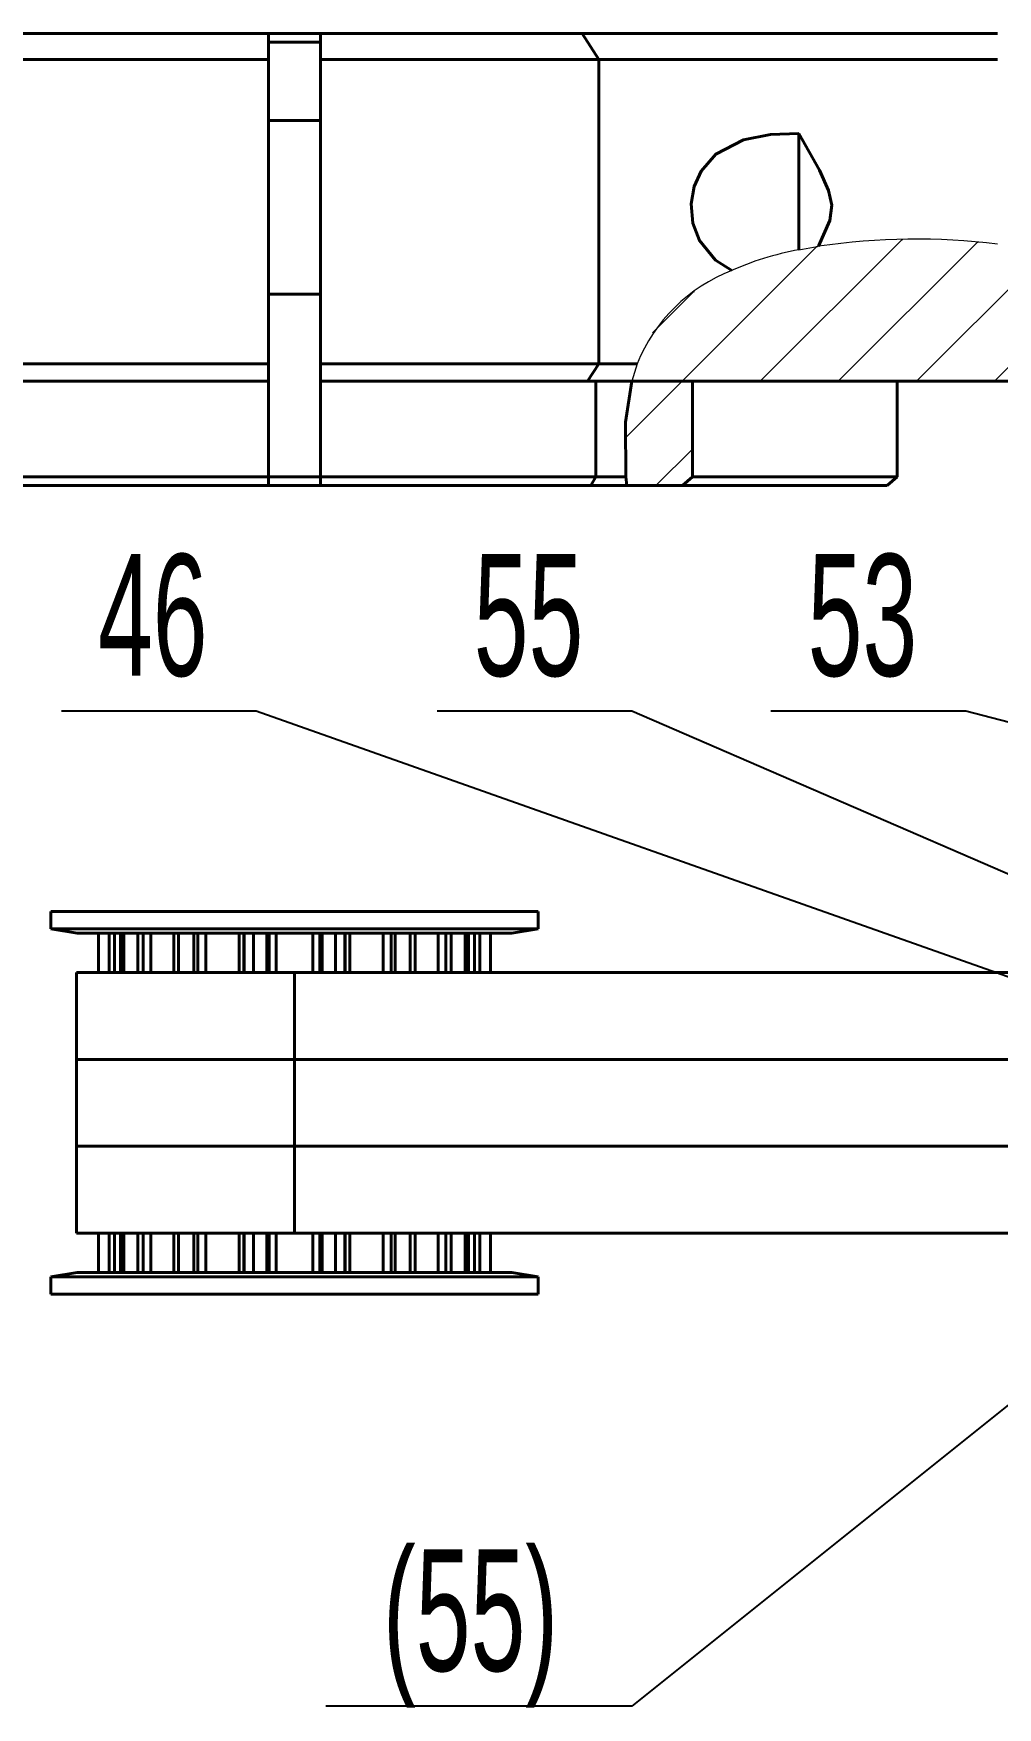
# Model space of a CAD drawing. Header units: millimetres. Extents: x 0 to 1189, y 0 to 841.
# Drawn here: x 63.7 to 119.1, y 639.8 to 736.1 of the extents above; entities that cross this region are included whole.
import ezdxf

# ---------------------------------------------------------------- set-up
doc = ezdxf.new("R2010")
doc.units = ezdxf.units.MM
doc.styles.add('SLDTEXTSTYLE1', font='TXT', dxfattribs={"width": 0.605})
doc.dimstyles.new('SLDDIMSTYLE0', dxfattribs={"dimtxt": 0, "dimasz": 0.9, "dimexe": 0, "dimexo": 0.0625, "dimgap": 0, "dimtad": 0, "dimtih": 1, "dimtoh": 1, "dimdec": 0, "dimrnd": 1e-09, "dimzin": 0, "dimdsep": 46, "dimtxsty": 'Standard', "dimblk1": 'DOT', "dimblk2": 'DOT', "dimsah": 1, "dimcen": 0.09, "dimadec": 0, "dimazin": 0, "dimtfac": 0.9, "dimtdec": 0, "dimtofl": 0, "dimtmove": 0, "dimatfit": 3, "dimldrblk": 'DOT', "dimfxl": 1, "dimfrac": 2, "dimtolj": 1, "dimtzin": 0, "dimarcsym": 0})

# ---------------------------------------------------------------- blocks, each defined once
blk = doc.blocks.new('_DOT')
at = {"color": 0, "linetype": 'ByBlock', "lineweight": -2}
blk.add_line((-0.5, 0), (-1, 0), dxfattribs=at)
at = {"color": 0, "linetype": 'ByBlock', "const_width": 0.5}
blk.add_lwpolyline([(-0.25, 0, 1), (0.25, 0, 1)], format="xyb", close=True, dxfattribs=at)

msp = doc.modelspace()

# ---------------------------------------------------------------- hatches: boundary and pattern name
at = {"linetype": 'Continuous', "lineweight": 0}
h = msp.add_hatch(dxfattribs=at)
h.set_pattern_fill('ANSI31', style=0)
edge = h.paths.add_edge_path(flags=0)
edge.add_spline(control_points=[(133.156, 720.592), (133.775, 720.355), (134.416, 720.097), (135.075, 719.815)], knot_values=[0, 0, 0, 0, 0.00322, 0.00322, 0.00322, 0.00322], weights=[1, 1, 1, 1], degree=3, periodic=0)
edge.add_spline(control_points=[(135.075, 719.815), (134.445, 720.085), (133.804, 720.344), (133.156, 720.592)], knot_values=[0.848201, 0.848201, 0.848201, 0.848201, 0.855395, 0.855395, 0.855395, 0.855395], weights=[1, 1, 1, 1], degree=3, periodic=0)
edge.add_spline(control_points=[(133.156, 720.592), (132.772, 720.738), (132.383, 720.882), (131.993, 721.02)], knot_values=[0, 0, 0, 0, 0.001241, 0.001241, 0.001241, 0.001241], weights=[1, 1, 1, 1], degree=3, periodic=0)
edge.add_spline(control_points=[(131.993, 721.02), (127.813, 722.507), (123.349, 723.524), (119.074, 723.98)], knot_values=[0.859664, 0.859664, 0.859664, 0.859664, 0.9054, 0.9054, 0.9054, 0.9054], weights=[1, 1, 1, 1], degree=3, periodic=0)
edge.add_spline(control_points=[(119.074, 723.98), (117.448, 724.153), (115.802, 724.249), (114.198, 724.251), (112.337, 724.254), (110.502, 724.129), (108.791, 723.856)], knot_values=[0, 0, 0, 0, 0.004907, 0.004907, 0.004907, 0.010635, 0.010635, 0.010635, 0.010635], weights=[1, 1, 1, 1, 1, 1, 1], degree=3, periodic=0)
edge.add_spline(control_points=[(108.791, 723.856), (108.769, 723.852), (108.743, 723.848), (108.715, 723.844), (108.474, 723.805), (108.068, 723.734), (107.661, 723.65)], knot_values=[0.000705, 0.000705, 0.000705, 0.000705, 0.001014, 0.001014, 0.001014, 0.003642, 0.003642, 0.003642, 0.003642], weights=[1, 1, 1, 1, 1, 1, 1], degree=3, periodic=0)
edge.add_spline(control_points=[(107.661, 723.65), (106.865, 723.487), (106.076, 723.283), (105.332, 723.041), (104.771, 722.858), (104.225, 722.648), (103.756, 722.441), (103.471, 722.315), (103.21, 722.189), (103.005, 722.084), (102.874, 722.016), (102.764, 721.957), (102.687, 721.915), (102.61, 721.873), (102.564, 721.847), (102.556, 721.843), (102.547, 721.837), (102.586, 721.86), (102.667, 721.904), (102.747, 721.948), (102.87, 722.015), (103.019, 722.091), (103.229, 722.198), (103.497, 722.328), (103.789, 722.455), (103.793, 722.457), (103.796, 722.459), (103.8, 722.461)], knot_values=[0, 0, 0, 0, 0.002463, 0.002463, 0.002463, 0.004328, 0.004328, 0.004328, 0.005455, 0.005455, 0.005455, 0.006175, 0.006175, 0.006175, 0.006891, 0.006891, 0.006891, 0.00771, 0.00771, 0.00771, 0.008521, 0.008521, 0.008521, 0.009668, 0.009668, 0.009668, 0.009683, 0.009683, 0.009683, 0.009683], weights=[1, 1, 1, 1, 1, 1, 1, 1, 1, 1, 1, 1, 1, 1, 1, 1, 1, 1, 1, 1, 1, 1, 1, 1, 1, 1, 1, 1], degree=3, periodic=0)
edge.add_spline(control_points=[(103.8, 722.461), (103.623, 722.383), (103.449, 722.303), (103.277, 722.22), (101.985, 721.593), (100.831, 720.795), (99.907, 719.744), (99.268, 719.016), (98.729, 718.128), (98.354, 717.092)], knot_values=[0.01664, 0.01664, 0.01664, 0.01664, 0.017346, 0.017346, 0.017346, 0.022711, 0.022711, 0.022711, 0.02643, 0.02643, 0.02643, 0.02643], weights=[1, 1, 1, 1, 1, 1, 1, 1, 1, 1], degree=3, periodic=0)
edge.add_spline(control_points=[(98.354, 717.092), (98.231, 716.752), (98.133, 716.419), (98.051, 716.092)], knot_values=[0, 0, 0, 0, 0.001675, 0.001675, 0.001675, 0.001675], weights=[1, 1, 1, 1], degree=3, periodic=0)
edge.add_spline(control_points=[(98.051, 716.092), (98.298, 717.084), (98.67, 717.992), (99.194, 718.803), (103.798, 725.928), (120.121, 725.568), (133.156, 720.592)], knot_values=[0.983548, 0.983548, 0.983548, 0.983548, 1, 1, 1, 1.144605, 1.144605, 1.144605, 1.144605], weights=[1, 1, 1, 1, 1, 1, 1], degree=3, periodic=0)
h = msp.add_hatch(dxfattribs=at)
h.set_pattern_fill('ANSI31', style=0)
edge = h.paths.add_edge_path(flags=0)
edge.add_spline(control_points=[(133.156, 720.592), (120.121, 725.568), (103.798, 725.928), (99.194, 718.803), (98.67, 717.992), (98.298, 717.084), (98.051, 716.092)], knot_values=[0.855395, 0.855395, 0.855395, 0.855395, 1, 1, 1, 1.016452, 1.016452, 1.016452, 1.016452], weights=[1, 1, 1, 1, 1, 1, 1], degree=3, periodic=0)
edge.add_line((98.051, 716.092), (125.341, 716.092))
edge.add_spline(control_points=[(125.341, 716.092), (125.648, 716.377), (125.954, 716.662), (126.261, 716.947), (126.313, 716.995), (126.365, 717.044), (126.417, 717.092)], knot_values=[0.023361, 0.023361, 0.023361, 0.023361, 0.024617, 0.024617, 0.024617, 0.024829, 0.024829, 0.024829, 0.024829], weights=[1, 1, 1, 1, 1, 1, 1], degree=3, periodic=0)
edge.add_line((126.417, 717.092), (126.417, 720.592))
edge.add_line((126.417, 720.592), (133.156, 720.592))
h = msp.add_hatch(dxfattribs=at)
h.set_pattern_fill('ANSI31', style=0)
edge = h.paths.add_edge_path(flags=0)
edge.add_spline(control_points=[(98.051, 716.092), (97.868, 715.358), (97.751, 714.55), (97.695, 713.738), (97.623, 712.699), (97.645, 711.63), (97.719, 710.592)], knot_values=[0, 0, 0, 0, 0.00246, 0.00246, 0.00246, 0.005604, 0.005604, 0.005604, 0.005604], weights=[1, 1, 1, 1, 1, 1, 1], degree=3, periodic=0)
edge.add_spline(control_points=[(97.719, 710.592), (97.731, 710.424), (97.744, 710.257), (97.759, 710.092)], knot_values=[0.00354, 0.00354, 0.00354, 0.00354, 0.00472, 0.00472, 0.00472, 0.00472], weights=[1, 1, 1, 1], degree=3, periodic=0)
edge.add_line((97.759, 710.092), (97.759, 710.092))
edge.add_spline(control_points=[(97.759, 710.092), (97.566, 712.314), (97.613, 714.336), (98.051, 716.092)], knot_values=[0.954447, 0.954447, 0.954447, 0.954447, 0.983548, 0.983548, 0.983548, 0.983548], weights=[1, 1, 1, 1], degree=3, periodic=0)
h = msp.add_hatch(dxfattribs=at)
h.set_pattern_fill('ANSI31', style=0)
edge = h.paths.add_edge_path(flags=0)
edge.add_line((101.536, 716.092), (98.051, 716.092))
edge.add_spline(control_points=[(98.051, 716.092), (97.613, 714.336), (97.566, 712.314), (97.759, 710.092)], knot_values=[0.016452, 0.016452, 0.016452, 0.016452, 0.045553, 0.045553, 0.045553, 0.045553], weights=[1, 1, 1, 1], degree=3, periodic=0)
edge.add_line((97.759, 710.092), (100.959, 710.092))
edge.add_line((100.959, 710.092), (101.536, 710.592))
edge.add_line((101.536, 710.592), (101.536, 716.092))

# ---------------------------------------------------------------- linework, layer by layer
at = {"color": 7, "linetype": 'Continuous', "lineweight": 40}
for p, q in [((62.661, 736.092), (77.161, 736.092)), ((77.161, 736.092), (80.161, 736.092)), ((77.161, 736.092), (77.161, 734.592)), ((80.161, 735.592), (77.161, 735.592)), ((80.161, 734.592), (80.161, 736.092)), ((80.161, 736.092), (95.2, 736.092)), ((96.161, 734.592), (95.2, 736.092)), ((95.2, 736.092), (119.074, 736.092)), ((77.161, 734.592), (61.161, 734.592)), ((77.161, 717.092), (77.161, 734.592)), ((96.161, 734.592), (80.161, 734.592)), ((80.161, 717.092), (80.161, 734.592)), ((119.074, 734.592), (96.161, 734.592)), ((96.161, 717.092), (96.161, 734.592)), ((80.161, 731.092), (77.161, 731.092)), ((107.661, 730.335), (107.661, 723.65)), ((77.161, 721.092), (80.161, 721.092)), ((61.161, 717.092), (77.161, 717.092)), ((77.161, 717.092), (77.161, 716.092)), ((80.161, 717.092), (96.161, 717.092)), ((80.161, 716.092), (80.161, 717.092)), ((95.516, 716.092), (96.161, 717.092)), ((96.161, 717.092), (98.354, 717.092)), ((77.161, 716.092), (62.161, 716.092)), ((77.161, 710.592), (77.161, 716.092)), ((80.161, 710.592), (80.161, 716.092)), ((95.516, 716.092), (80.161, 716.092)), ((98.051, 716.092), (95.516, 716.092)), ((95.982, 710.592), (95.982, 716.092)), ((101.536, 716.092), (98.051, 716.092)), ((125.341, 716.092), (98.051, 716.092)), ((101.536, 710.592), (101.536, 716.092)), ((113.302, 710.592), (113.302, 716.092)), ((61.341, 710.592), (77.161, 710.592)), ((77.161, 710.592), (77.161, 710.092)), ((77.161, 710.592), (80.161, 710.592)), ((80.161, 710.592), (95.982, 710.592)), ((80.161, 710.092), (80.161, 710.592)), ((95.982, 710.592), (95.693, 710.092)), ((95.982, 710.592), (97.719, 710.592)), ((97.719, 710.592), (97.759, 710.092)), ((101.536, 710.592), (100.959, 710.092)), ((101.536, 710.592), (113.302, 710.592)), ((113.302, 710.592), (112.725, 710.092)), ((77.161, 710.092), (61.63, 710.092)), ((80.161, 710.092), (77.161, 710.092)), ((95.693, 710.092), (80.161, 710.092)), ((97.759, 710.092), (95.693, 710.092)), ((100.959, 710.092), (97.759, 710.092)), ((112.725, 710.092), (100.959, 710.092)), ((64.663, 685.592), (64.663, 684.592)), ((92.663, 685.592), (64.663, 685.592)), ((92.663, 684.592), (92.663, 685.592)), ((64.663, 684.592), (66.163, 684.342)), ((64.663, 684.592), (92.663, 684.592)), ((91.163, 684.342), (92.663, 684.592)), ((66.163, 684.342), (78.663, 684.342)), ((67.397, 684.342), (67.397, 682.092)), ((67.4, 682.092), (67.4, 684.342)), ((68.765, 684.342), (68.765, 682.092)), ((68.855, 682.092), (68.855, 684.342)), ((71.724, 684.342), (71.724, 682.092)), ((72.006, 682.092), (72.006, 684.342)), ((76.308, 682.092), (76.308, 684.342)), ((78.663, 684.342), (91.163, 684.342)), ((81.017, 684.342), (81.017, 682.092)), ((85.319, 682.092), (85.319, 684.342)), ((85.601, 682.092), (85.601, 684.342)), ((88.47, 682.092), (88.47, 684.342)), ((88.56, 682.092), (88.56, 684.342)), ((89.925, 682.092), (89.925, 684.342)), ((89.928, 682.092), (89.928, 684.342)), ((66.136, 682.092), (66.136, 677.092)), ((78.663, 682.092), (66.136, 682.092)), ((78.663, 682.092), (78.663, 677.092)), ((129.401, 682.092), (78.663, 682.092)), ((66.136, 677.092), (66.136, 672.092)), ((78.663, 677.092), (66.136, 677.092)), ((78.663, 677.092), (78.663, 672.092)), ((125.406, 677.092), (78.663, 677.092)), ((66.136, 672.092), (66.136, 667.092)), ((66.136, 672.092), (78.663, 672.092)), ((78.663, 672.092), (125.406, 672.092)), ((78.663, 672.092), (78.663, 667.092)), ((66.136, 667.092), (78.663, 667.092)), ((67.397, 667.092), (67.397, 664.842)), ((67.4, 664.842), (67.4, 667.092)), ((68.765, 667.092), (68.765, 664.842)), ((68.855, 664.842), (68.855, 667.092)), ((71.724, 667.092), (71.724, 664.842)), ((72.006, 664.842), (72.006, 667.092)), ((76.308, 664.842), (76.308, 667.092)), ((78.663, 667.092), (125.406, 667.092)), ((81.017, 667.092), (81.017, 664.842)), ((85.319, 664.842), (85.319, 667.092)), ((85.601, 664.842), (85.601, 667.092)), ((88.47, 664.842), (88.47, 667.092)), ((88.56, 664.842), (88.56, 667.092)), ((89.925, 664.842), (89.925, 667.092)), ((89.928, 664.842), (89.928, 667.092)), ((66.163, 664.842), (64.663, 664.592)), ((64.663, 664.592), (64.663, 663.592)), ((78.663, 664.592), (64.663, 664.592)), ((91.163, 664.842), (66.163, 664.842)), ((92.663, 664.592), (78.663, 664.592)), ((92.663, 664.592), (91.163, 664.842)), ((92.663, 663.592), (92.663, 664.592)), ((64.663, 663.592), (78.663, 663.592)), ((78.663, 663.592), (92.663, 663.592))]:
    msp.add_line(p, q, dxfattribs=at)
at = {"color": 7, "linetype": 'Continuous', "lineweight": 0}
msp.add_line((98.354, 717.092), (98.051, 716.092), dxfattribs=at)
at = {"color": 8, "linetype": 'Continuous', "lineweight": 40}
for p, q in [((68.01, 682.092), (68.01, 684.342)), ((68.323, 682.092), (68.323, 684.342)), ((68.666, 684.342), (68.666, 682.092)), ((69.661, 682.092), (69.661, 684.342)), ((69.964, 682.092), (69.964, 684.342)), ((70.404, 684.342), (70.404, 682.092)), ((72.869, 682.092), (72.869, 684.342)), ((73.108, 682.092), (73.108, 684.342)), ((73.57, 684.342), (73.57, 682.092)), ((75.481, 682.092), (75.481, 684.342)), ((75.757, 684.342), (75.757, 682.092)), ((75.762, 684.342), (75.762, 682.092)), ((77.079, 682.092), (77.079, 684.342)), ((77.213, 682.092), (77.213, 684.342)), ((77.616, 684.342), (77.616, 682.092)), ((79.709, 682.092), (79.709, 684.342)), ((80.112, 684.342), (80.112, 682.092)), ((80.246, 684.342), (80.246, 682.092)), ((81.563, 682.092), (81.563, 684.342)), ((81.568, 682.092), (81.568, 684.342)), ((81.844, 684.342), (81.844, 682.092)), ((83.755, 682.092), (83.755, 684.342)), ((84.217, 684.342), (84.217, 682.092)), ((84.456, 684.342), (84.456, 682.092)), ((86.921, 682.092), (86.921, 684.342)), ((87.361, 684.342), (87.361, 682.092)), ((87.664, 684.342), (87.664, 682.092)), ((88.659, 682.092), (88.659, 684.342)), ((89.002, 684.342), (89.002, 682.092)), ((89.316, 684.342), (89.316, 682.092)), ((68.01, 664.842), (68.01, 667.092)), ((68.323, 664.842), (68.323, 667.092)), ((68.666, 667.092), (68.666, 664.842)), ((69.661, 664.842), (69.661, 667.092)), ((69.964, 664.842), (69.964, 667.092)), ((70.404, 667.092), (70.404, 664.842)), ((72.869, 664.842), (72.869, 667.092)), ((73.108, 664.842), (73.108, 667.092)), ((73.57, 667.092), (73.57, 664.842)), ((75.481, 664.842), (75.481, 667.092)), ((75.757, 667.092), (75.757, 664.842)), ((75.762, 667.092), (75.762, 664.842)), ((77.079, 664.842), (77.079, 667.092)), ((77.213, 664.842), (77.213, 667.092)), ((77.616, 667.092), (77.616, 664.842)), ((79.709, 664.842), (79.709, 667.092)), ((80.112, 667.092), (80.112, 664.842)), ((80.246, 667.092), (80.246, 664.842)), ((81.563, 664.842), (81.563, 667.092)), ((81.568, 664.842), (81.568, 667.092)), ((81.844, 667.092), (81.844, 664.842)), ((83.755, 664.842), (83.755, 667.092)), ((84.217, 667.092), (84.217, 664.842)), ((84.456, 667.092), (84.456, 664.842)), ((86.921, 664.842), (86.921, 667.092)), ((87.361, 667.092), (87.361, 664.842)), ((87.664, 667.092), (87.664, 664.842)), ((88.659, 664.842), (88.659, 667.092)), ((89.002, 667.092), (89.002, 664.842)), ((89.316, 667.092), (89.316, 664.842))]:
    msp.add_line(p, q, dxfattribs=at)
at = {"color": 7, "linetype": 'Continuous', "lineweight": 40, "flags": 128}
for points in [[(103.8, 722.461), (102.859, 723.054), (101.938, 724.182), (101.57, 725.176), (101.474, 726.29), (101.642, 727.282), (102.034, 728.169), (102.884, 729.15), (104.471, 729.983), (106.017, 730.288), (107.661, 730.335)], [(107.661, 730.335), (108.839, 728.234), (109.359, 727.069), (109.543, 726.214), (109.43, 725.336), (108.791, 723.856)], [(97.719, 710.592), (97.695, 713.738), (98.051, 716.092)]]:
    msp.add_lwpolyline(points, dxfattribs=at)
at = {"color": 7, "linetype": 'Continuous', "lineweight": 0, "flags": 128}
msp.add_lwpolyline([(107.661, 723.65), (108.715, 723.844), (108.791, 723.856)], dxfattribs=at)
at = {"color": 7, "linetype": 'Continuous', "lineweight": 0}
for centre, radius, start, end in [((114.397, 685.354), 38.908, 83.09549, 98.28431), ((110.614, 707.226), 16.688, 100.1916, 114.55739), ((107.322, 713.441), 9.682, 111.32766, 157.85096)]:
    msp.add_arc(centre, radius, start, end, dxfattribs=at)

# ---------------------------------------------------------------- texts
at = {"color": 7, "linetype": 'Continuous', "lineweight": 0, "char_height": 7, "attachment_point": 2, "style": 'SLDTEXTSTYLE1'}
for s, insert in [('46', (70.517, 706.149)), ('55', (92.119, 706.149)), ('53', (111.312, 706.149)), ('(55)', (88.784, 648.921))]:
    msp.add_mtext(s, dxfattribs=dict(at, insert=insert))

# ---------------------------------------------------------------- leaders
at = {"color": 7, "linetype": 'Continuous', "lineweight": 0}
for points in [[(126.74, 679.325), (76.452, 697.125), (65.262, 697.125)], [(130.088, 683.226), (98.053, 697.125), (86.864, 697.125)], [(133.019, 693.01), (117.254, 697.125), (106.054, 697.125)], [(130.211, 665.642), (98.053, 639.892), (80.464, 639.892)]]:
    msp.add_leader(points, dimstyle='SLDDIMSTYLE0', dxfattribs=at)

doc.saveas('drawing.dxf')
